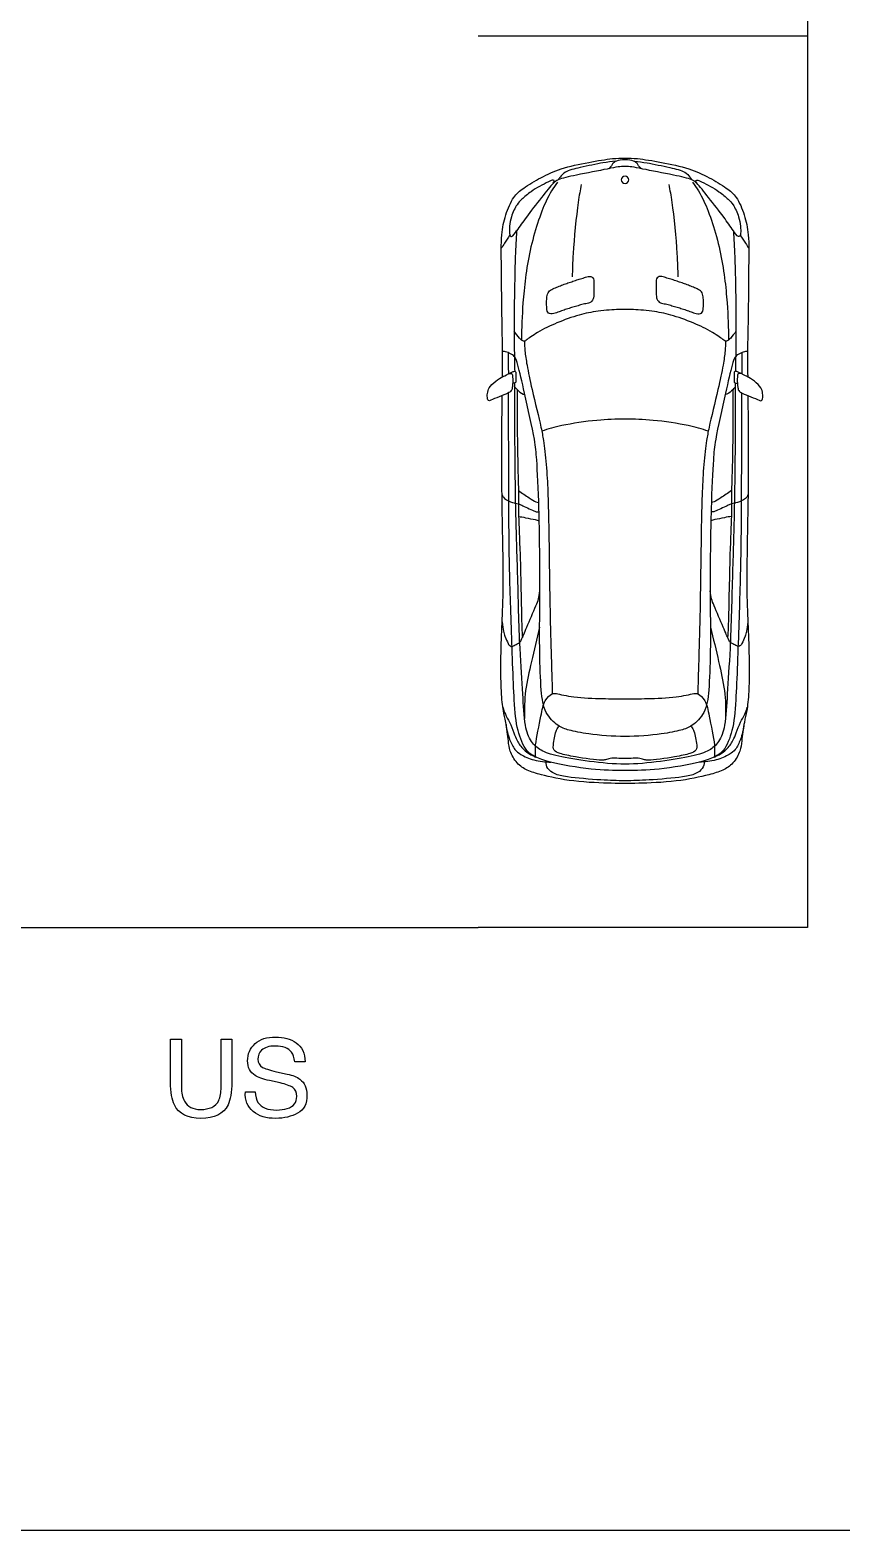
# Model space of a CAD drawing. Header units: millimetres. Extents: x 0 to 183, y -1 to 139.
# Drawn here: x 7.04 to 13.42, y 0.1 to 11.89 of the extents above; entities that cross this region are included whole.
import ezdxf

# ---------------------------------------------------------------- set-up
doc = ezdxf.new("R2010")
doc.units = ezdxf.units.MM
for name, color, linetype, true_color in [('AG-DIAGRAM', 7, 'Continuous', 0xfecc66), ('AG-LAYOUT', 7, 'Continuous', 0x66ccff), ('AG-TRANSPORT', 7, 'Continuous', 0x66ffff), ('N-TEXT', 7, 'Continuous', 0xcccccc), ('X-VPRT', 6, 'Continuous', 0xff00ff)]:
    doc.layers.add(name, color=color, linetype=linetype, true_color=true_color)

msp = doc.modelspace()

# ---------------------------------------------------------------- linework, layer by layer
at = {"layer": 'AG-DIAGRAM'}
msp.add_lwpolyline([(6.905, 4.838), (10.563, 4.838)], dxfattribs=at)
at = {"layer": 'AG-LAYOUT'}
for p, q in [((13.154, 18.859), (13.154, 11.848)), ((10.563, 11.848), (13.154, 11.848)), ((13.154, 11.848), (13.154, 4.838)), ((13.154, 4.838), (10.563, 4.838))]:
    msp.add_line(p, q, dxfattribs=at)
at = {"layer": 'AG-TRANSPORT'}
for start, end in [(90, 270), (270, 90)]:
    msp.add_arc((11.719, 10.716), 0.0294, start, end, dxfattribs=at)
for points, knots in [([(10.754, 9.167), (10.755, 9.257), (10.756, 9.439), (10.749, 9.687), (10.748, 10.03), (10.741, 10.279), (10.776, 10.436), (10.836, 10.584), (10.921, 10.653), (11.06, 10.737), (11.216, 10.81), (11.429, 10.853), (11.618, 10.886), (11.686, 10.886), (11.719, 10.886)], [-5.258968, -5.258968, -5.258968, -5.258968, -4.740912, -4.238154, -3.650507, -3.151136, -2.751553, -2.361968, -2.035792, -1.637784, -1.220198, -0.749157, -0.31317, 0, 0, 0, 0]), ([(11.648, 10.862), (11.61, 10.858), (11.545, 10.852), (11.369, 10.812), (11.249, 10.788), (11.21, 10.738), (11.197, 10.723), (11.192, 10.716)], [0, 0, 0, 0, 0.311916, 0.739006, 1.089342, 1.326387, 1.493705, 1.493705, 1.493705, 1.493705]), ([(11.719, 10.873), (11.661, 10.873), (11.623, 10.852), (11.611, 10.822), (11.597, 10.809), (11.591, 10.803)], [0, 0, 0, 0, 0.4443146, 0.6178044, 0.7832849, 0.7832849, 0.7832849, 0.7832849]), ([(11.719, 10.886), (11.752, 10.886), (11.82, 10.886), (12.009, 10.853), (12.222, 10.81), (12.378, 10.737), (12.517, 10.653), (12.602, 10.584), (12.662, 10.436), (12.697, 10.279), (12.69, 10.03), (12.69, 9.687), (12.682, 9.439), (12.683, 9.257), (12.684, 9.167)], [0, 0, 0, 0, 0.31317, 0.749157, 1.220198, 1.637784, 2.035792, 2.361968, 2.751553, 3.151136, 3.650507, 4.238154, 4.740912, 5.258968, 5.258968, 5.258968, 5.258968]), ([(11.847, 10.803), (11.841, 10.809), (11.827, 10.822), (11.815, 10.852), (11.777, 10.873), (11.719, 10.873)], [-0.7832849, -0.7832849, -0.7832849, -0.7832849, -0.6178044, -0.4443146, 0, 0, 0, 0]), ([(11.79, 10.862), (11.828, 10.858), (11.893, 10.852), (12.069, 10.812), (12.189, 10.788), (12.228, 10.738), (12.241, 10.723), (12.246, 10.716)], [0, 0, 0, 0, 0.311916, 0.739006, 1.089342, 1.326387, 1.493705, 1.493705, 1.493705, 1.493705]), ([(11.719, 10.82), (11.701, 10.82), (11.662, 10.819), (11.574, 10.799), (11.342, 10.755), (11.194, 10.722), (11.152, 10.691), (11.057, 10.572), (10.942, 10.424), (10.891, 10.351), (10.866, 10.314)], [5.775267, 5.775267, 5.775267, 5.775267, 6.005548, 6.303636, 6.799926, 7.184016, 7.402072, 7.784968, 8.225982, 8.590761, 8.590761, 8.590761, 8.590761]), ([(12.572, 10.314), (12.547, 10.351), (12.496, 10.424), (12.381, 10.572), (12.286, 10.691), (12.244, 10.722), (12.096, 10.755), (11.864, 10.799), (11.776, 10.819), (11.737, 10.82), (11.719, 10.82)], [2.959773, 2.959773, 2.959773, 2.959773, 3.324551, 3.765566, 4.148461, 4.366517, 4.750607, 5.246898, 5.544986, 5.775267, 5.775267, 5.775267, 5.775267]), ([(11.154, 10.689), (11.157, 10.694), (11.162, 10.703), (11.162, 10.71), (11.151, 10.716), (11.113, 10.699), (11.044, 10.664), (10.98, 10.625), (10.904, 10.562), (10.866, 10.522), (10.812, 10.409), (10.806, 10.312), (10.814, 10.274), (10.829, 10.263), (10.856, 10.299), (10.866, 10.314)], [0.076448, 0.076448, 0.076448, 0.076448, 0.169912, 0.254035, 0.345026, 0.545478, 0.82381, 1.102629, 1.409875, 1.656542, 1.998436, 2.479135, 2.615945, 2.7207, 2.959773, 2.959773, 2.959773, 2.959773]), ([(11.187, 10.697), (11.154, 10.65), (11.086, 10.55), (10.955, 10.156), (10.913, 9.752), (10.905, 9.553), (10.905, 9.455)], [0, 0, 0, 0, 0.416445, 1.054475, 1.700668, 2.241822, 2.241822, 2.241822, 2.241822]), ([(11.375, 10.68), (11.366, 10.632), (11.346, 10.543), (11.306, 10.128), (11.305, 10.014), (11.304, 9.952)], [0, 0, 0, 0, 0.381624, 1.014307, 1.445423, 1.445423, 1.445423, 1.445423]), ([(12.063, 10.68), (12.072, 10.632), (12.092, 10.543), (12.132, 10.128), (12.133, 10.014), (12.134, 9.952)], [0, 0, 0, 0, 0.381624, 1.014307, 1.445423, 1.445423, 1.445423, 1.445423]), ([(12.251, 10.697), (12.284, 10.65), (12.352, 10.55), (12.483, 10.156), (12.525, 9.752), (12.533, 9.553), (12.533, 9.455)], [0, 0, 0, 0, 0.416445, 1.054475, 1.700668, 2.241822, 2.241822, 2.241822, 2.241822]), ([(12.284, 10.689), (12.281, 10.694), (12.276, 10.703), (12.276, 10.71), (12.287, 10.716), (12.325, 10.699), (12.394, 10.664), (12.458, 10.625), (12.534, 10.562), (12.572, 10.522), (12.626, 10.409), (12.632, 10.312), (12.625, 10.274), (12.609, 10.263), (12.582, 10.299), (12.572, 10.314)], [0.076448, 0.076448, 0.076448, 0.076448, 0.169912, 0.254035, 0.345026, 0.545478, 0.82381, 1.102629, 1.409875, 1.656542, 1.998436, 2.479135, 2.615945, 2.7207, 2.959773, 2.959773, 2.959773, 2.959773]), ([(10.812, 10.283), (10.799, 10.261), (10.772, 10.217), (10.754, 10.191), (10.745, 10.178)], [0, 0, 0, 0, 0.2780271, 0.4945497, 0.4945497, 0.4945497, 0.4945497]), ([(10.866, 10.314), (10.862, 10.247), (10.854, 10.115), (10.847, 9.751), (10.847, 9.535), (10.848, 9.334), (10.85, 9.253), (10.851, 9.212)], [2.959773, 2.959773, 2.959773, 2.959773, 3.409572, 4.007091, 4.486461, 4.925205, 5.269916, 5.269916, 5.269916, 5.269916]), ([(12.572, 10.314), (12.576, 10.247), (12.584, 10.115), (12.591, 9.751), (12.591, 9.535), (12.59, 9.334), (12.588, 9.253), (12.588, 9.212)], [0, 0, 0, 0, 0.449799, 1.047318, 1.526688, 1.965432, 2.310143, 2.310143, 2.310143, 2.310143]), ([(12.626, 10.283), (12.639, 10.261), (12.666, 10.217), (12.684, 10.191), (12.693, 10.178)], [0, 0, 0, 0, 0.2780271, 0.4945497, 0.4945497, 0.4945497, 0.4945497]), ([(11.719, 9.696), (11.702, 9.697), (11.667, 9.698), (11.5, 9.685), (11.359, 9.657), (11.181, 9.593), (11.039, 9.525), (10.944, 9.459), (10.93, 9.445), (10.907, 9.451), (10.887, 9.472), (10.858, 9.506), (10.847, 9.525)], [2.882585, 2.882585, 2.882585, 2.882585, 3.10951, 3.509127, 3.900059, 4.330596, 4.743339, 5.069021, 5.185952, 5.335178, 5.505322, 5.765171, 5.765171, 5.765171, 5.765171]), ([(12.591, 9.525), (12.58, 9.506), (12.551, 9.472), (12.531, 9.451), (12.508, 9.445), (12.494, 9.459), (12.399, 9.525), (12.257, 9.593), (12.079, 9.657), (11.938, 9.685), (11.771, 9.698), (11.736, 9.697), (11.719, 9.696)], [0, 0, 0, 0, 0.259849, 0.429993, 0.579219, 0.69615, 1.021832, 1.434575, 1.865112, 2.256044, 2.655661, 2.882585, 2.882585, 2.882585, 2.882585]), ([(10.928, 9.447), (10.928, 9.422), (10.93, 9.369), (10.948, 9.25), (10.986, 9.07), (11.06, 8.771), (11.077, 8.669), (11.102, 8.472), (11.113, 8.255), (11.12, 7.985), (11.127, 7.331), (11.141, 6.882), (11.146, 6.723), (11.147, 6.675)], [0, 0, 0, 0, 0.276688, 0.615201, 1.060592, 1.612504, 1.942861, 2.378103, 2.843005, 3.364562, 4.183329, 4.870194, 5.303436, 5.303436, 5.303436, 5.303436]), ([(12.51, 9.447), (12.51, 9.422), (12.508, 9.369), (12.49, 9.25), (12.452, 9.07), (12.378, 8.771), (12.361, 8.669), (12.336, 8.472), (12.325, 8.255), (12.318, 7.985), (12.311, 7.331), (12.297, 6.882), (12.292, 6.723), (12.291, 6.675)], [0, 0, 0, 0, 0.276688, 0.615201, 1.060592, 1.612504, 1.942861, 2.378103, 2.843005, 3.364562, 4.183329, 4.870194, 5.303436, 5.303436, 5.303436, 5.303436]), ([(11.719, 6.34), (11.624, 6.339), (11.439, 6.355), (11.281, 6.386), (11.187, 6.42), (11.081, 6.528), (11.056, 6.707), (11.047, 6.996), (11.047, 7.226), (11.051, 7.572), (11.045, 8.115), (11.026, 8.514), (11.011, 8.673), (10.93, 9.034), (10.881, 9.249), (10.857, 9.322), (10.829, 9.345), (10.789, 9.363), (10.766, 9.367), (10.755, 9.368)], [7.328757, 7.328757, 7.328757, 7.328757, 7.863824, 8.26034, 8.569304, 8.939302, 9.363135, 9.898915, 10.37803, 10.962059, 11.71552, 12.336628, 12.739592, 13.347094, 13.824409, 14.081714, 14.2651, 14.473252, 14.657513, 14.657513, 14.657513, 14.657513]), ([(10.8, 9.357), (10.8, 9.327), (10.801, 9.273), (10.801, 9.216), (10.801, 9.19)], [0.4540425, 0.4540425, 0.4540425, 0.4540425, 0.6006227, 0.7150624, 0.7150624, 0.7150624, 0.7150624]), ([(12.683, 9.368), (12.672, 9.367), (12.649, 9.363), (12.609, 9.345), (12.581, 9.322), (12.557, 9.249), (12.508, 9.034), (12.427, 8.673), (12.412, 8.514), (12.393, 8.115), (12.387, 7.572), (12.391, 7.226), (12.391, 6.996), (12.382, 6.707), (12.357, 6.528), (12.251, 6.42), (12.157, 6.386), (11.999, 6.355), (11.814, 6.339), (11.719, 6.34)], [0, 0, 0, 0, 0.184261, 0.392413, 0.575799, 0.833104, 1.310419, 1.917921, 2.320885, 2.941993, 3.695454, 4.279483, 4.758598, 5.294378, 5.718211, 6.088209, 6.397173, 6.793689, 7.328757, 7.328757, 7.328757, 7.328757]), ([(12.638, 9.357), (12.638, 9.327), (12.637, 9.273), (12.637, 9.216), (12.637, 9.19)], [0.4540425, 0.4540425, 0.4540425, 0.4540425, 0.6006227, 0.7150624, 0.7150624, 0.7150624, 0.7150624]), ([(10.801, 9.19), (10.809, 9.194), (10.827, 9.195), (10.836, 9.179), (10.836, 9.115), (10.833, 9.092), (10.828, 9.055), (10.795, 9.036), (10.729, 9.012), (10.666, 8.984), (10.643, 8.976), (10.635, 8.996), (10.635, 9.038), (10.647, 9.084), (10.698, 9.133), (10.755, 9.168), (10.77, 9.175), (10.839, 9.208), (10.851, 9.213), (10.861, 9.205)], [0.715062, 0.715062, 0.715062, 0.715062, 0.883101, 1.007976, 1.268906, 1.442012, 1.631477, 1.822469, 2.105561, 2.386023, 2.527924, 2.663049, 2.877487, 3.101801, 3.385128, 3.648654, 3.797956, 4.083934, 4.21726, 4.21726, 4.21726, 4.21726]), ([(12.637, 9.19), (12.629, 9.194), (12.611, 9.195), (12.602, 9.179), (12.602, 9.115), (12.605, 9.092), (12.61, 9.055), (12.643, 9.036), (12.709, 9.012), (12.772, 8.984), (12.795, 8.976), (12.803, 8.996), (12.803, 9.038), (12.792, 9.084), (12.74, 9.133), (12.683, 9.168), (12.668, 9.175), (12.599, 9.208), (12.587, 9.213), (12.577, 9.205)], [0.715062, 0.715062, 0.715062, 0.715062, 0.883101, 1.007976, 1.268906, 1.442012, 1.631477, 1.822469, 2.105561, 2.386023, 2.527924, 2.663049, 2.877487, 3.101801, 3.385128, 3.648654, 3.797956, 4.083934, 4.21726, 4.21726, 4.21726, 4.21726]), ([(10.861, 9.133), (10.861, 9.13), (10.86, 9.126), (10.853, 9.118), (10.842, 9.117), (10.835, 9.117)], [4.4870223, 4.4870223, 4.4870223, 4.4870223, 4.5782335, 4.6778283, 4.8018156, 4.8018156, 4.8018156, 4.8018156]), ([(11.719, 6.122), (11.545, 6.123), (11.205, 6.176), (11.061, 6.222), (10.973, 6.296), (10.925, 6.433), (10.916, 6.689), (10.888, 7.039), (10.875, 7.64), (10.857, 8.132), (10.852, 8.746), (10.852, 8.991), (10.853, 9.12)], [5.767616, 5.767616, 5.767616, 5.767616, 6.491444, 6.875312, 7.19264, 7.562616, 8.060178, 8.659886, 9.429971, 10.151656, 10.926084, 11.528687, 11.528687, 11.528687, 11.528687]), ([(10.853, 9.086), (10.861, 9.076), (10.877, 9.059), (10.912, 9.029), (10.931, 9.029)], [0, 0, 0, 0, 0.2456328, 0.5252418, 0.5252418, 0.5252418, 0.5252418]), ([(12.585, 9.12), (12.586, 8.991), (12.586, 8.746), (12.581, 8.132), (12.564, 7.64), (12.55, 7.039), (12.522, 6.689), (12.513, 6.433), (12.465, 6.296), (12.377, 6.222), (12.233, 6.176), (11.893, 6.123), (11.719, 6.122)], [0.006545, 0.006545, 0.006545, 0.006545, 0.609149, 1.383577, 2.105261, 2.875347, 3.475055, 3.972617, 4.342592, 4.659921, 5.043789, 5.767616, 5.767616, 5.767616, 5.767616]), ([(12.585, 9.086), (12.577, 9.076), (12.561, 9.059), (12.526, 9.029), (12.507, 9.029)], [0, 0, 0, 0, 0.2456328, 0.5252418, 0.5252418, 0.5252418, 0.5252418]), ([(12.577, 9.133), (12.577, 9.13), (12.578, 9.126), (12.585, 9.118), (12.596, 9.117), (12.603, 9.117)], [4.4870223, 4.4870223, 4.4870223, 4.4870223, 4.5782335, 4.6778283, 4.8018156, 4.8018156, 4.8018156, 4.8018156]), ([(11.719, 5.97), (11.683, 5.97), (11.608, 5.971), (11.312, 5.981), (11.067, 6.034), (10.951, 6.07), (10.865, 6.125), (10.809, 6.226), (10.802, 6.304), (10.782, 6.453), (10.76, 6.544), (10.741, 6.701), (10.742, 7.007), (10.754, 7.269), (10.766, 7.582), (10.746, 8.304), (10.75, 8.773), (10.753, 9.021)], [7.051928, 7.051928, 7.051928, 7.051928, 7.381326, 7.924649, 8.434031, 8.77584, 9.089305, 9.417083, 9.702155, 10.084212, 10.391847, 10.781546, 11.337175, 11.847658, 12.400662, 13.244238, 14.103855, 14.103855, 14.103855, 14.103855]), ([(11.719, 6.072), (11.63, 6.071), (11.461, 6.076), (11.136, 6.129), (11.017, 6.176), (10.933, 6.223), (10.865, 6.4), (10.844, 6.635), (10.822, 7.267), (10.804, 7.84), (10.804, 8.57), (10.803, 8.934), (10.802, 9.041)], [6.478294, 6.478294, 6.478294, 6.478294, 6.995224, 7.562751, 7.918685, 8.207507, 8.623857, 9.11646, 9.897769, 10.680099, 11.596864, 12.032401, 12.032401, 12.032401, 12.032401]), ([(10.871, 9.066), (10.87, 8.967), (10.869, 8.785), (10.877, 8.383), (10.88, 8.31), (10.882, 8.273)], [0, 0, 0, 0, 0.546078, 1.166536, 1.498374, 1.498374, 1.498374, 1.498374]), ([(12.636, 9.041), (12.635, 8.934), (12.634, 8.57), (12.634, 7.84), (12.616, 7.267), (12.594, 6.635), (12.573, 6.4), (12.505, 6.223), (12.421, 6.176), (12.302, 6.129), (11.977, 6.076), (11.808, 6.071), (11.719, 6.072)], [0.924187, 0.924187, 0.924187, 0.924187, 1.359724, 2.276489, 3.058819, 3.840129, 4.332731, 4.749081, 5.037903, 5.393837, 5.961364, 6.478294, 6.478294, 6.478294, 6.478294]), ([(12.685, 9.021), (12.688, 8.773), (12.692, 8.304), (12.672, 7.582), (12.684, 7.269), (12.696, 7.007), (12.697, 6.701), (12.679, 6.544), (12.656, 6.453), (12.636, 6.304), (12.629, 6.226), (12.573, 6.125), (12.487, 6.07), (12.371, 6.034), (12.126, 5.981), (11.83, 5.971), (11.755, 5.97), (11.719, 5.97)], [0, 0, 0, 0, 0.859617, 1.703194, 2.256197, 2.76668, 3.32231, 3.712008, 4.019643, 4.4017, 4.686773, 5.014551, 5.328015, 5.669825, 6.179207, 6.722529, 7.051928, 7.051928, 7.051928, 7.051928]), ([(12.567, 9.066), (12.568, 8.967), (12.569, 8.785), (12.561, 8.383), (12.558, 8.31), (12.556, 8.273)], [0, 0, 0, 0, 0.546078, 1.166536, 1.498374, 1.498374, 1.498374, 1.498374]), ([(11.719, 8.835), (11.645, 8.835), (11.503, 8.83), (11.22, 8.789), (11.116, 8.757), (11.064, 8.739)], [1.403433, 1.403433, 1.403433, 1.403433, 1.873179, 2.401645, 2.806867, 2.806867, 2.806867, 2.806867]), ([(12.374, 8.739), (12.322, 8.757), (12.218, 8.789), (11.935, 8.83), (11.793, 8.835), (11.719, 8.835)], [0, 0, 0, 0, 0.405222, 0.933687, 1.403433, 1.403433, 1.403433, 1.403433]), ([(10.882, 8.273), (10.881, 8.206), (10.88, 8.06), (10.896, 7.788), (10.905, 7.2), (10.91, 7.145), (10.912, 7.118)], [0, 0, 0, 0, 0.446484, 0.998302, 1.752496, 2.04054, 2.04054, 2.04054, 2.04054]), ([(10.882, 8.273), (10.909, 8.253), (10.961, 8.219), (11.016, 8.182), (11.032, 8.18), (11.04, 8.179)], [1.4983737, 1.4983737, 1.4983737, 1.4983737, 1.8145875, 2.0642666, 2.2135672, 2.2135672, 2.2135672, 2.2135672]), ([(12.556, 8.273), (12.529, 8.253), (12.477, 8.219), (12.422, 8.182), (12.406, 8.18), (12.398, 8.179)], [0, 0, 0, 0, 0.3162138, 0.5658929, 0.7151934, 0.7151934, 0.7151934, 0.7151934]), ([(12.556, 8.273), (12.557, 8.206), (12.558, 8.06), (12.542, 7.788), (12.533, 7.2), (12.528, 7.145), (12.526, 7.118)], [1.498374, 1.498374, 1.498374, 1.498374, 1.944858, 2.496676, 3.250869, 3.538914, 3.538914, 3.538914, 3.538914]), ([(10.751, 8.244), (10.754, 8.236), (10.758, 8.218), (10.817, 8.179), (10.868, 8.174), (10.889, 8.165), (10.915, 8.154), (11.01, 8.108), (11.026, 8.106), (11.037, 8.105), (11.042, 8.106)], [0, 0, 0, 0, 0.157735, 0.418319, 0.647088, 0.788597, 0.963266, 1.285412, 1.416377, 1.537438, 1.537438, 1.537438, 1.537438]), ([(12.687, 8.244), (12.684, 8.236), (12.68, 8.218), (12.621, 8.179), (12.57, 8.174), (12.549, 8.165), (12.523, 8.154), (12.428, 8.108), (12.412, 8.106), (12.401, 8.105), (12.396, 8.106)], [0, 0, 0, 0, 0.157735, 0.418319, 0.647088, 0.788597, 0.963266, 1.285412, 1.416377, 1.537438, 1.537438, 1.537438, 1.537438]), ([(10.882, 8.07), (10.9, 8.067), (10.935, 8.06), (11.012, 8.045), (11.033, 8.039), (11.044, 8.036)], [0, 0, 0, 0, 0.2370934, 0.5132617, 0.6943625, 0.6943625, 0.6943625, 0.6943625]), ([(12.556, 8.07), (12.538, 8.067), (12.503, 8.06), (12.426, 8.045), (12.405, 8.039), (12.395, 8.036)], [0, 0, 0, 0, 0.2370934, 0.5132617, 0.6943625, 0.6943625, 0.6943625, 0.6943625]), ([(11.047, 7.2), (11.024, 7.11), (10.983, 6.93), (10.93, 6.703), (10.926, 6.555), (10.928, 6.482)], [0, 0, 0, 0, 0.528492, 1.011124, 1.478162, 1.478162, 1.478162, 1.478162]), ([(12.391, 7.2), (12.414, 7.11), (12.455, 6.93), (12.508, 6.703), (12.512, 6.555), (12.51, 6.482)], [0, 0, 0, 0, 0.528492, 1.011124, 1.478162, 1.478162, 1.478162, 1.478162]), ([(11.016, 6.178), (11.014, 6.214), (11.009, 6.275), (11.06, 6.501), (11.077, 6.618), (11.144, 6.681), (11.182, 6.677), (11.325, 6.643), (11.544, 6.638), (11.66, 6.635), (11.719, 6.635)], [1.693475, 1.693475, 1.693475, 1.693475, 1.981956, 2.461594, 2.81642, 3.093014, 3.274534, 3.648249, 4.124947, 4.544525, 4.544525, 4.544525, 4.544525]), ([(11.719, 6.635), (11.778, 6.635), (11.894, 6.638), (12.113, 6.643), (12.256, 6.677), (12.294, 6.681), (12.361, 6.618), (12.378, 6.501), (12.429, 6.275), (12.424, 6.214), (12.422, 6.178)], [4.544525, 4.544525, 4.544525, 4.544525, 4.964104, 5.440801, 5.814516, 5.996036, 6.272631, 6.627456, 7.107094, 7.395575, 7.395575, 7.395575, 7.395575]), ([(10.758, 6.569), (10.763, 6.551), (10.776, 6.514), (10.812, 6.452), (10.845, 6.369), (10.867, 6.306), (10.92, 6.23), (10.982, 6.192), (11.016, 6.178)], [0, 0, 0, 0, 0.239235, 0.50717, 0.805102, 1.064753, 1.362633, 1.693475, 1.693475, 1.693475, 1.693475]), ([(12.422, 6.178), (12.456, 6.192), (12.518, 6.23), (12.571, 6.306), (12.593, 6.369), (12.626, 6.452), (12.662, 6.514), (12.675, 6.551), (12.68, 6.569)], [7.395575, 7.395575, 7.395575, 7.395575, 7.726418, 8.024297, 8.283949, 8.581881, 8.849816, 9.08905, 9.08905, 9.08905, 9.08905]), ([(10.783, 6.435), (10.787, 6.394), (10.807, 6.317), (10.847, 6.237), (10.899, 6.194), (11.004, 6.148), (11.091, 6.14), (11.136, 6.137)], [0, 0, 0, 0, 0.350791, 0.650805, 0.892992, 1.228402, 1.593476, 1.593476, 1.593476, 1.593476]), ([(11.719, 6.167), (11.698, 6.168), (11.655, 6.167), (11.605, 6.17), (11.563, 6.156), (11.532, 6.149), (11.324, 6.178), (11.215, 6.201), (11.151, 6.228), (11.156, 6.289), (11.175, 6.393), (11.193, 6.412), (11.201, 6.421)], [2.648248, 2.648248, 2.648248, 2.648248, 2.901445, 3.12903, 3.327754, 3.50558, 3.958434, 4.311657, 4.545283, 4.779745, 5.103772, 5.296495, 5.296495, 5.296495, 5.296495]), ([(12.237, 6.421), (12.245, 6.412), (12.263, 6.393), (12.282, 6.289), (12.287, 6.228), (12.223, 6.201), (12.114, 6.178), (11.906, 6.149), (11.875, 6.156), (11.833, 6.17), (11.783, 6.167), (11.74, 6.168), (11.719, 6.167)], [0, 0, 0, 0, 0.192723, 0.51675, 0.751213, 0.984838, 1.338061, 1.790915, 1.968741, 2.167465, 2.39505, 2.648248, 2.648248, 2.648248, 2.648248]), ([(12.655, 6.435), (12.651, 6.394), (12.631, 6.317), (12.592, 6.237), (12.539, 6.194), (12.434, 6.148), (12.347, 6.14), (12.303, 6.137)], [0, 0, 0, 0, 0.350791, 0.650805, 0.892992, 1.228402, 1.593476, 1.593476, 1.593476, 1.593476]), ([(11.719, 5.991), (11.656, 5.992), (11.537, 5.995), (11.269, 6.018), (11.168, 6.04), (11.105, 6.084), (11.097, 6.122), (11.096, 6.14)], [1.764655, 1.764655, 1.764655, 1.764655, 2.19994, 2.714256, 3.037933, 3.297937, 3.529309, 3.529309, 3.529309, 3.529309]), ([(12.342, 6.14), (12.341, 6.122), (12.333, 6.084), (12.27, 6.04), (12.169, 6.018), (11.901, 5.995), (11.782, 5.992), (11.719, 5.991)], [0, 0, 0, 0, 0.231373, 0.491376, 0.815053, 1.329369, 1.764655, 1.764655, 1.764655, 1.764655])]:
    msp.add_open_spline(points, degree=3, knots=knots, dxfattribs=at)
for points in [[(11.389, 9.944), (11.376, 9.94), (11.349, 9.932), (11.309, 9.918), (11.27, 9.905), (11.23, 9.891), (11.191, 9.876), (11.152, 9.86), (11.114, 9.839), (11.103, 9.796), (11.102, 9.755), (11.102, 9.707), (11.11, 9.659), (11.16, 9.664), (11.2, 9.678), (11.239, 9.692), (11.279, 9.705), (11.319, 9.718), (11.36, 9.729), (11.399, 9.741), (11.443, 9.745), (11.472, 9.777), (11.474, 9.821), (11.474, 9.903), (11.474, 9.952), (11.428, 9.96), (11.403, 9.949), (11.389, 9.944)], [(12.049, 9.944), (12.062, 9.94), (12.089, 9.932), (12.129, 9.918), (12.168, 9.905), (12.208, 9.891), (12.247, 9.876), (12.286, 9.86), (12.325, 9.839), (12.335, 9.796), (12.336, 9.755), (12.336, 9.707), (12.328, 9.659), (12.278, 9.664), (12.238, 9.678), (12.199, 9.692), (12.159, 9.705), (12.119, 9.718), (12.078, 9.729), (12.039, 9.741), (11.995, 9.745), (11.966, 9.777), (11.964, 9.821), (11.964, 9.903), (11.964, 9.952), (12.01, 9.96), (12.035, 9.949), (12.049, 9.944)], [(10.861, 9.205), (10.861, 9.181), (10.861, 9.157), (10.861, 9.133)], [(12.577, 9.205), (12.577, 9.181), (12.577, 9.157), (12.577, 9.133)], [(10.753, 7.241), (10.758, 7.176), (10.774, 7.125), (10.801, 7.064), (10.815, 7.049), (10.83, 7.046), (10.85, 7.057), (10.893, 7.079), (10.904, 7.099), (10.937, 7.177), (11.029, 7.392), (11.044, 7.429), (11.049, 7.485)], [(12.685, 7.241), (12.68, 7.176), (12.664, 7.125), (12.637, 7.064), (12.623, 7.049), (12.608, 7.046), (12.588, 7.057), (12.545, 7.079), (12.534, 7.099), (12.501, 7.177), (12.409, 7.392), (12.394, 7.429), (12.389, 7.485)]]:
    msp.add_open_spline(points, degree=3, dxfattribs=at)
at = {"layer": 'N-TEXT'}
for points in [[(8.144, 3.62), (8.144, 3.961), (8.229, 3.961)], [(8.229, 3.961), (8.229, 3.583)], [(8.541, 3.583), (8.541, 3.961), (8.625, 3.961), (8.625, 3.62)], [(9.202, 3.781), (9.121, 3.781)], [(8.978, 3.704), (9.062, 3.686)], [(8.732, 3.546), (8.809, 3.546)], [(9.007, 3.616), (8.923, 3.634)]]:
    msp.add_lwpolyline(points, dxfattribs=at)
for points in [[(8.75, 3.789), (8.75, 3.844), (8.769, 3.888), (8.809, 3.925)], [(8.809, 3.925), (8.846, 3.961), (8.901, 3.976), (8.971, 3.976)], [(8.967, 3.906), (8.919, 3.906), (8.882, 3.895), (8.86, 3.873)], [(9.095, 3.858), (9.07, 3.891), (9.029, 3.906), (8.967, 3.906)], [(8.971, 3.976), (9.033, 3.976), (9.088, 3.961), (9.132, 3.932)], [(9.132, 3.932), (9.176, 3.899), (9.202, 3.851), (9.202, 3.781)], [(8.809, 3.675), (8.769, 3.701), (8.75, 3.737), (8.75, 3.789)], [(8.86, 3.873), (8.838, 3.855), (8.831, 3.829), (8.831, 3.803)], [(8.831, 3.803), (8.831, 3.774), (8.842, 3.752), (8.868, 3.737)], [(9.121, 3.781), (9.117, 3.814), (9.11, 3.84), (9.095, 3.858)], [(8.923, 3.634), (8.871, 3.645), (8.831, 3.66), (8.809, 3.675)], [(8.868, 3.737), (8.882, 3.73), (8.919, 3.719), (8.978, 3.704)], [(9.062, 3.686), (9.106, 3.675), (9.136, 3.664), (9.162, 3.645)], [(8.174, 3.443), (8.155, 3.484), (8.144, 3.543), (8.144, 3.62)], [(8.229, 3.583), (8.229, 3.539), (8.236, 3.502), (8.254, 3.473)], [(8.523, 3.477), (8.534, 3.506), (8.541, 3.539), (8.541, 3.583)], [(8.625, 3.62), (8.625, 3.543), (8.614, 3.484), (8.596, 3.443)], [(8.794, 3.392), (8.75, 3.429), (8.728, 3.48), (8.732, 3.546)], [(8.809, 3.546), (8.809, 3.513), (8.82, 3.484), (8.831, 3.462)], [(9.106, 3.579), (9.084, 3.594), (9.051, 3.605), (9.007, 3.616)], [(9.136, 3.51), (9.136, 3.543), (9.128, 3.565), (9.106, 3.579)], [(9.162, 3.645), (9.198, 3.616), (9.217, 3.576), (9.217, 3.521)], [(8.383, 3.337), (8.28, 3.337), (8.21, 3.37), (8.174, 3.443)], [(8.254, 3.473), (8.276, 3.429), (8.321, 3.407), (8.379, 3.407)], [(8.379, 3.407), (8.449, 3.407), (8.497, 3.429), (8.523, 3.477)], [(8.596, 3.443), (8.559, 3.37), (8.489, 3.337), (8.383, 3.337)], [(8.831, 3.462), (8.86, 3.421), (8.908, 3.403), (8.978, 3.403)], [(9.062, 3.414), (9.114, 3.432), (9.136, 3.462), (9.136, 3.51)], [(9.217, 3.521), (9.217, 3.454), (9.195, 3.403), (9.143, 3.377)], [(8.971, 3.337), (8.897, 3.337), (8.838, 3.352), (8.794, 3.392)], [(9.143, 3.377), (9.095, 3.352), (9.037, 3.337), (8.971, 3.337)], [(8.978, 3.403), (9.011, 3.403), (9.037, 3.407), (9.062, 3.414)]]:
    msp.add_open_spline(points, degree=3, dxfattribs=at)
at = {"layer": 'X-VPRT'}
msp.add_lwpolyline([(0.184, 30.581), (0.184, 0.101), (30.664, 0.101), (30.664, 30.581)], close=True, dxfattribs=at)

doc.saveas('drawing.dxf')
